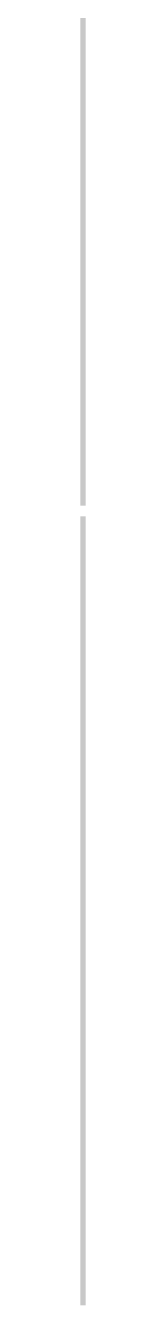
# Model space of a CAD drawing. Header units: millimetres. Extents: x -187347 to 135007, y -6415 to 292048.
# Drawn here: x 49363 to 49461, y 245328 to 268688 of the extents above; entities that cross this region are included whole.
import ezdxf

# ---------------------------------------------------------------- set-up
doc = ezdxf.new("R2010")
doc.units = ezdxf.units.MM
doc.header["$LTSCALE"] = 100
doc.layers.add('A-WALL-PATT', color=7, linetype='Continuous', lineweight=5)

msp = doc.modelspace()

# ---------------------------------------------------------------- hatches: boundary and pattern name
at = {"layer": 'A-WALL-PATT'}
h = msp.add_hatch(dxfattribs=at)
h.set_pattern_fill('FP_1161', color=256, angle=67.38013, style=0, pattern_type=2)
h.set_pattern_definition([(337.38013, (49381.74, 267774.517), (50.79954, -0.00031), [13.208, -647.192]), (337.38013, (49381.74, 267723.716), (50.79954, -0.00031), [13.208, -647.192]), (337.38013, (49381.74, 267672.916), (50.79954, -0.00031), [13.208, -647.192]), (337.38013, (49381.74, 267622.117), (50.79954, -0.00031), [13.208, -647.192]), (337.38013, (49381.74, 267571.316), (50.79954, -0.00031), [13.208, -647.192]), (22.24913, (49381.74, 267731.845), (50.80037, -0.00024), [12.075, -1195.427]), (22.24913, (49381.74, 267681.045), (50.80037, -0.00024), [12.075, -1195.427]), (22.24913, (49381.74, 267630.244), (50.80037, -0.00024), [12.075, -1195.427]), (22.24913, (49381.74, 267579.444), (50.80037, -0.00024), [12.075, -1195.427]), (22.24913, (49381.74, 267528.645), (50.80037, -0.00024), [12.075, -1195.427]), (22.24913, (49381.74, 267477.845), (50.80037, -0.00024), [12.075, -1195.427]), (22.24913, (49381.74, 267427.044), (50.80037, -0.00024), [12.075, -1195.427]), (22.24913, (49381.74, 267376.244), (50.80037, -0.00024), [12.075, -1195.427]), (22.24913, (49381.74, 267325.445), (50.80037, -0.00024), [12.075, -1195.427]), (157.75113, (49392.916, 267744.545), (50.80037, 0.000477), [12.075, -1195.427]), (157.75113, (49392.916, 267693.744), (50.80037, 0.000477), [12.075, -1195.427]), (157.75113, (49392.916, 267642.944), (50.80037, 0.000477), [12.075, -1195.427]), (157.75113, (49392.916, 267592.145), (50.80037, 0.000477), [12.075, -1195.427]), (157.75113, (49392.916, 267541.344), (50.80037, 0.000477), [12.075, -1195.427]), (157.75113, (49392.916, 267490.545), (50.80037, 0.000477), [12.075, -1195.427]), (157.75113, (49392.916, 267439.745), (50.80037, 0.000477), [12.075, -1195.427]), (157.75113, (49392.916, 267388.944), (50.80037, 0.000477), [12.075, -1195.427]), (157.75113, (49392.916, 267338.144), (50.80037, 0.000477), [12.075, -1195.427]), (202.62013, (49393.932, 267762.325), (50.79954, 0.000547), [13.208, -647.192]), (202.62013, (49393.932, 267711.524), (50.79954, 0.000547), [13.208, -647.192]), (202.62013, (49393.932, 267660.725), (50.79954, 0.000547), [13.208, -647.192]), (202.62013, (49393.932, 267609.925), (50.79954, 0.000547), [13.208, -647.192]), (202.62013, (49393.932, 267559.124), (50.79954, 0.000547), [13.208, -647.192]), (351.87013, (49373.104, 267777.057), (50.799541, 6.87e-05), [3.592, -355.618]), (338.19813, (49376.66, 267776.548), (50.80049, -0.00022), [5.471, -268.095]), (338.19813, (49376.66, 267725.748), (50.80049, -0.00022), [5.471, -268.095]), (201.80113, (49381.74, 267757.244), (50.80049, -0.00043), [5.471, -268.095]), (201.80113, (49381.74, 267706.444), (50.80049, -0.00043), [5.471, -268.095]), (188.13013, (49376.66, 267755.213), (50.799541, 0.00017), [3.592, -355.618]), (188.13013, (49373.104, 267777.057), (50.799541, 0.00017), [3.592, -355.618]), (206.56513, (49369.548, 267776.549), (50.79989, 0.00052), [3.408, -110.184]), (225.00013, (49366.5, 267775.024), (50.79997, 0.00012), [3.592, -68.25]), (236.31013, (49363.96, 267772.484), (50.8, 0.00046), [1.832, -181.33]), (236.31013, (49363.96, 267721.684), (50.8, 0.00046), [1.832, -181.33]), (236.31013, (49363.96, 267670.885), (50.8, 0.00046), [1.832, -181.33]), (251.5651, (49362.945, 267770.96), (50.79978, -0.00024), [1.676, -158.967]), (251.5651, (49362.944, 267720.16), (50.79978, -0.00024), [1.676, -158.967]), (251.5651, (49362.944, 267669.36), (50.79978, -0.00024), [1.676, -158.967]), (251.5651, (49362.436, 267769.437), (50.79978, -0.00024), [1.676, -158.967]), (251.5651, (49362.436, 267718.636), (50.79978, -0.00024), [1.676, -158.967]), (251.5651, (49362.436, 267667.836), (50.79978, -0.00024), [1.676, -158.967]), (270.0001, (49361.93, 267767.913), (50.8, 0.00012), [4.064, -46.736]), (288.4351, (49361.93, 267763.85), (50.79978, 0.00048), [1.676, -158.967]), (288.4351, (49361.93, 267713.05), (50.79978, 0.00048), [1.676, -158.967]), (288.4351, (49361.93, 267662.25), (50.79978, 0.00048), [1.676, -158.967]), (288.4351, (49362.436, 267762.325), (50.79978, 0.00048), [1.676, -158.967]), (288.4351, (49362.437, 267711.525), (50.79978, 0.00048), [1.676, -158.967]), (288.4351, (49362.436, 267660.724), (50.79978, 0.00048), [1.676, -158.967]), (303.69013, (49362.944, 267760.8), (50.8, -0.00022), [1.832, -181.33]), (303.69013, (49362.944, 267710), (50.8, -0.00022), [1.832, -181.33]), (303.69013, (49362.944, 267659.2), (50.8, -0.00022), [1.832, -181.33]), (315.00013, (49363.96, 267759.276), (50.79997, 0.00012), [3.592, -68.25]), (333.43513, (49366.5, 267756.737), (50.79989, -0.00028), [3.408, -110.184]), (351.87013, (49369.5485, 267755.212), (50.799541, 6.87e-05), [3.592, -355.618]), (351.87013, (49373.105, 267751.657), (50.799541, 6.87e-05), [3.592, -355.618]), (338.19813, (49376.66, 267751.148), (50.80049, -0.00022), [5.471, -268.095]), (338.19813, (49376.66, 267700.348), (50.80049, -0.00022), [5.471, -268.095]), (201.80113, (49381.74, 267731.845), (50.80049, -0.00043), [5.471, -268.095]), (201.80113, (49381.74, 267681.045), (50.80049, -0.00043), [5.471, -268.095]), (188.13013, (49376.661, 267729.813), (50.799541, 0.00017), [3.592, -355.618]), (188.13013, (49373.105, 267751.657), (50.799541, 0.00017), [3.592, -355.618]), (206.56513, (49369.549, 267751.148), (50.79989, 0.00052), [3.408, -110.184]), (225.00013, (49366.5, 267749.625), (50.79997, 0.00012), [3.592, -68.25]), (236.31013, (49363.96, 267747.084), (50.8, 0.00046), [1.832, -181.33]), (236.31013, (49363.96, 267696.284), (50.8, 0.00046), [1.832, -181.33]), (236.31013, (49363.96, 267645.485), (50.8, 0.00046), [1.832, -181.33]), (251.5651, (49362.944, 267745.56), (50.79978, -0.00024), [1.676, -158.967]), (251.5651, (49362.944, 267694.76), (50.79978, -0.00024), [1.676, -158.967]), (251.56513, (49362.944, 267643.96), (50.79978, -0.00024), [1.676, -158.967]), (251.5651, (49362.436, 267744.037), (50.79978, -0.00024), [1.676, -158.967]), (251.5651, (49362.436, 267693.236), (50.79978, -0.00024), [1.676, -158.967]), (251.56513, (49362.436, 267642.436), (50.79978, -0.00024), [1.676, -158.967]), (270.0001, (49361.93, 267742.51), (50.8, 0.00012), [4.064, -46.736]), (288.4351, (49361.93, 267738.45), (50.79978, 0.00048), [1.676, -158.967]), (288.4351, (49361.93, 267687.65), (50.79978, 0.00048), [1.676, -158.967]), (288.43513, (49361.93, 267636.85), (50.79978, 0.00048), [1.676, -158.967]), (288.4351, (49362.436, 267736.925), (50.79978, 0.00048), [1.676, -158.967]), (288.4351, (49362.436, 267686.124), (50.79978, 0.00048), [1.676, -158.967]), (288.43513, (49362.436, 267635.325), (50.79978, 0.00048), [1.676, -158.967]), (303.69013, (49362.944, 267735.4), (50.8, -0.00022), [1.832, -181.33]), (303.69013, (49362.944, 267684.6), (50.8, -0.00022), [1.832, -181.33]), (303.69013, (49362.944, 267633.8), (50.8, -0.00022), [1.832, -181.33]), (315.00013, (49363.96, 267733.876), (50.79997, 0.00012), [3.592, -68.25]), (333.43513, (49366.5, 267731.337), (50.79989, -0.00028), [3.408, -110.184]), (351.87013, (49369.548, 267729.812), (50.799541, 6.87e-05), [3.592, -355.618]), (351.87013, (49401.552, 267764.356), (50.799541, 6.87e-05), [3.592, -355.618]), (333.43513, (49405.109, 267763.848), (50.79989, -0.00028), [3.408, -110.184]), (315.00013, (49408.156, 267762.324), (50.79997, 0.00012), [3.592, -68.25]), (303.69013, (49410.696, 267759.785), (50.8, -0.00022), [1.832, -181.33]), (303.69013, (49410.696, 267708.984), (50.8, -0.00022), [1.832, -181.33]), (303.69013, (49410.696, 267658.184), (50.8, -0.00022), [1.832, -181.33]), (288.4351, (49411.712, 267758.26), (50.79978, 0.00048), [1.676, -158.967]), (288.4351, (49411.71, 267707.46), (50.79978, 0.00048), [1.676, -158.967]), (288.4351, (49411.71, 267656.66), (50.79978, 0.00048), [1.676, -158.967]), (288.4351, (49412.22, 267756.736), (50.79978, 0.00048), [1.676, -158.967]), (288.4351, (49412.22, 267705.937), (50.79978, 0.00048), [1.676, -158.967]), (288.4351, (49412.22, 267655.137), (50.79978, 0.00048), [1.676, -158.967]), (270.0001, (49412.73, 267755.21), (50.8, 0.00012), [4.064, -46.736]), (251.5651, (49412.73, 267751.15), (50.79978, -0.00024), [1.676, -158.967]), (251.5651, (49412.73, 267700.35), (50.79978, -0.00024), [1.676, -158.967]), (251.5651, (49412.73, 267649.55), (50.79978, -0.00024), [1.676, -158.967]), (251.5651, (49412.22, 267749.624), (50.79978, -0.00024), [1.676, -158.967]), (251.5651, (49412.22, 267698.824), (50.79978, -0.00024), [1.676, -158.967]), (251.56513, (49412.22, 267648.025), (50.79978, -0.00024), [1.676, -158.967]), (236.31013, (49411.712, 267748.1), (50.8, 0.00046), [1.832, -181.33]), (236.31013, (49411.712, 267697.3), (50.8, 0.00046), [1.832, -181.33]), (236.31013, (49411.71, 267646.5), (50.8, 0.00046), [1.832, -181.33]), (225.00013, (49410.696, 267746.577), (50.79997, 0.00012), [3.592, -68.25]), (206.56513, (49408.156, 267744.036), (50.79989, 0.00052), [3.408, -110.184]), (188.13013, (49405.108, 267742.512), (50.799541, 0.00017), [3.592, -355.618]), (188.13013, (49401.552, 267764.356), (50.799541, 0.00017), [3.592, -355.618]), (200.55613, (49397.997, 267763.849), (50.800422, 0.000313), [4.34, -429.695]), (200.55613, (49397.996, 267713.048), (50.800422, 0.000313), [4.34, -429.695]), (200.55613, (49397.997, 267662.248), (50.800422, 0.000313), [4.34, -429.695]), (338.19813, (49392.916, 267744.545), (50.80049, -0.00022), [5.471, -268.095]), (338.19813, (49392.916, 267693.744), (50.80049, -0.00022), [5.471, -268.095]), (351.87013, (49397.9964, 267742.5126), (50.799541, 6.87e-05), [3.592, -355.618]), (270.0001, (49412.73, 267778.58), (50.8, 0.00012), [2.032, -48.768]), (251.5651, (49412.73, 267776.55), (50.79978, -0.00024), [1.676, -158.967]), (251.5651, (49412.73, 267725.75), (50.79978, -0.00024), [1.676, -158.967]), (251.5651, (49412.73, 267674.95), (50.79978, -0.00024), [1.676, -158.967]), (251.5651, (49412.22, 267775.025), (50.79978, -0.00024), [1.676, -158.967]), (251.5651, (49412.22, 267724.224), (50.79978, -0.00024), [1.676, -158.967]), (251.5651, (49412.22, 267673.424), (50.79978, -0.00024), [1.676, -158.967]), (236.31013, (49411.71, 267773.5), (50.8, 0.00046), [1.832, -181.33]), (236.31013, (49411.712, 267722.7), (50.8, 0.00046), [1.832, -181.33]), (236.31013, (49411.71, 267671.9), (50.8, 0.00046), [1.832, -181.33]), (225.00013, (49410.697, 267771.976), (50.79997, 0.00012), [3.592, -68.25]), (206.56513, (49408.156, 267769.436), (50.79989, 0.00052), [3.408, -110.184]), (188.13013, (49405.1085, 267767.912), (50.799541, 0.00017), [3.592, -355.618]), (339.44413, (49393.932, 267769.437), (50.800422, -7.5e-05), [4.34, -429.695]), (339.44413, (49393.932, 267718.636), (50.800422, -7.5e-05), [4.34, -429.695]), (339.44413, (49393.932, 267667.836), (50.800422, -7.5e-05), [4.34, -429.695]), (351.87013, (49397.9966, 267767.9124), (50.799541, 6.87e-05), [3.592, -355.618]), (351.87013, (49401.552, 267738.9565), (50.799541, 6.87e-05), [3.592, -355.618]), (333.43513, (49405.108, 267738.449), (50.79989, -0.00028), [3.408, -110.184]), (315.00013, (49408.156, 267736.924), (50.79997, 0.00012), [3.592, -68.25]), (303.69013, (49410.696, 267734.385), (50.8, -0.00022), [1.832, -181.33]), (303.69013, (49410.696, 267683.584), (50.8, -0.00022), [1.832, -181.33]), (303.69013, (49410.696, 267632.784), (50.8, -0.00022), [1.832, -181.33]), (288.4351, (49411.71, 267732.86), (50.79978, 0.00048), [1.676, -158.967]), (288.4351, (49411.712, 267682.06), (50.79978, 0.00048), [1.676, -158.967]), (288.43513, (49411.71, 267631.26), (50.79978, 0.00048), [1.676, -158.967]), (288.4351, (49412.22, 267731.336), (50.79978, 0.00048), [1.676, -158.967]), (288.4351, (49412.22, 267680.536), (50.79978, 0.00048), [1.676, -158.967]), (288.43513, (49412.22, 267629.737), (50.79978, 0.00048), [1.676, -158.967]), (270.0001, (49412.73, 267729.813), (50.8, 0.00012), [2.032, -48.768]), (188.13013, (49401.552, 267738.9565), (50.799541, 0.00017), [3.592, -355.618]), (201.80113, (49397.996, 267738.448), (50.80049, -0.00043), [5.471, -268.095]), (201.80113, (49397.996, 267687.649), (50.80049, -0.00043), [5.471, -268.095])])
h.paths.add_polyline_path([(49461.1, 259927.8), (49461.1, 275628.6), (49362.7, 275628.6), (49362.7, 259927.8)])
h = msp.add_hatch(dxfattribs=at)
h.set_pattern_fill('FP_1159', color=256, angle=67.38013, style=0, pattern_type=2)
h.set_pattern_definition([(157.38013, (49442.116, 252532.645), (-50.79954, 0.00031), [13.208, -647.192]), (157.38013, (49442.116, 252583.444), (-50.79954, 0.00031), [13.208, -647.192]), (157.38013, (49442.116, 252634.245), (-50.79954, 0.00031), [13.208, -647.192]), (157.38013, (49442.116, 252685.045), (-50.79954, 0.00031), [13.208, -647.192]), (157.38013, (49442.116, 252735.845), (-50.79954, 0.00031), [13.208, -647.192]), (202.24913, (49442.116, 252575.316), (-50.80037, 0.00024), [12.075, -1195.427]), (202.24913, (49442.117, 252626.117), (-50.80037, 0.00024), [12.075, -1195.427]), (202.24913, (49442.116, 252676.916), (-50.80037, 0.00024), [12.075, -1195.427]), (202.24913, (49442.116, 252727.716), (-50.80037, 0.00024), [12.075, -1195.427]), (202.24913, (49442.116, 252778.517), (-50.80037, 0.00024), [12.075, -1195.427]), (202.24913, (49442.116, 252829.316), (-50.80037, 0.00024), [12.075, -1195.427]), (202.24913, (49442.116, 252880.116), (-50.80037, 0.00024), [12.075, -1195.427]), (202.24913, (49442.117, 252930.917), (-50.80037, 0.00024), [12.075, -1195.427]), (202.24913, (49442.116, 252981.717), (-50.80037, 0.00024), [12.075, -1195.427]), (337.75113, (49430.94, 252562.617), (-50.80037, -0.000477), [12.075, -1195.427]), (337.75113, (49430.94, 252613.416), (-50.80037, -0.000477), [12.075, -1195.427]), (337.75113, (49430.94, 252664.217), (-50.80037, -0.000477), [12.075, -1195.427]), (337.75113, (49430.94, 252715.017), (-50.80037, -0.000477), [12.075, -1195.427]), (337.75113, (49430.94, 252765.817), (-50.80037, -0.000477), [12.075, -1195.427]), (337.75113, (49430.94, 252816.616), (-50.80037, -0.000477), [12.075, -1195.427]), (337.75113, (49430.94, 252867.417), (-50.80037, -0.000477), [12.075, -1195.427]), (337.75113, (49430.94, 252918.216), (-50.80037, -0.000477), [12.075, -1195.427]), (337.75113, (49430.94, 252969.016), (-50.80037, -0.000477), [12.075, -1195.427]), (22.62013, (49429.924, 252544.837), (-50.79954, -0.000547), [13.208, -647.192]), (22.62013, (49429.925, 252595.636), (-50.79954, -0.000547), [13.208, -647.192]), (22.62013, (49429.924, 252646.436), (-50.79954, -0.000547), [13.208, -647.192]), (22.62013, (49429.925, 252697.237), (-50.79954, -0.000547), [13.208, -647.192]), (22.62013, (49429.924, 252748.036), (-50.79954, -0.000547), [13.208, -647.192]), (171.87013, (49450.752, 252530.1046), (-50.799541, -6.9e-05), [3.592, -355.618]), (158.19813, (49447.196, 252530.612), (-50.80049, 0.00022), [5.471, -268.095]), (158.19813, (49447.196, 252581.412), (-50.80049, 0.00022), [5.471, -268.095]), (21.80113, (49442.116, 252549.916), (-50.80049, 0.00043), [5.471, -268.095]), (21.80113, (49442.117, 252600.717), (-50.80049, 0.00043), [5.471, -268.095]), (8.13013, (49447.196, 252551.9486), (-50.799541, -0.00017), [3.592, -355.618]), (8.13013, (49450.752, 252530.1046), (-50.799541, -0.00017), [3.592, -355.618]), (26.56513, (49454.308, 252530.612), (-50.79989, -0.00052), [3.408, -110.184]), (45.00013, (49457.356, 252532.137), (-50.79997, -0.00012), [3.592, -68.25]), (56.31013, (49459.896, 252534.676), (-50.8, -0.00046), [1.832, -181.33]), (56.31013, (49459.896, 252585.476), (-50.8, -0.00046), [1.832, -181.33]), (56.31013, (49459.896, 252636.277), (-50.8, -0.00046), [1.832, -181.33]), (71.5651, (49460.913, 252536.2), (-50.79978, 0.00024), [1.676, -158.967]), (71.5651, (49460.91, 252587), (-50.79978, 0.00024), [1.676, -158.967]), (71.5651, (49460.91, 252637.8), (-50.79978, 0.00024), [1.676, -158.967]), (71.5651, (49461.42, 252537.725), (-50.79978, 0.00024), [1.676, -158.967]), (71.5651, (49461.42, 252588.524), (-50.79978, 0.00024), [1.676, -158.967]), (71.5651, (49461.42, 252639.324), (-50.79978, 0.00024), [1.676, -158.967]), (90.0001, (49461.93, 252539.25), (-50.8, -0.00012), [4.064, -46.736]), (108.4351, (49461.93, 252543.31), (-50.79978, -0.00048), [1.676, -158.967]), (108.4351, (49461.93, 252594.113), (-50.79978, -0.00048), [1.676, -158.967]), (108.4351, (49461.93, 252644.913), (-50.79978, -0.00048), [1.676, -158.967]), (108.4351, (49461.42, 252544.837), (-50.79978, -0.00048), [1.676, -158.967]), (108.4351, (49461.42, 252595.636), (-50.79978, -0.00048), [1.676, -158.967]), (108.4351, (49461.42, 252646.436), (-50.79978, -0.00048), [1.676, -158.967]), (123.69013, (49460.91, 252546.36), (-50.8, 0.00022), [1.832, -181.33]), (123.69013, (49460.912, 252597.16), (-50.8, 0.00022), [1.832, -181.33]), (123.69013, (49460.912, 252647.96), (-50.8, 0.00022), [1.832, -181.33]), (135.00013, (49459.896, 252547.884), (-50.79997, -0.00012), [3.592, -68.25]), (153.43513, (49457.357, 252550.425), (-50.79989, 0.00028), [3.408, -110.184]), (171.87013, (49454.308, 252551.948), (-50.799541, -6.9e-05), [3.592, -355.618]), (171.87013, (49450.7524, 252555.5044), (-50.799541, -6.9e-05), [3.592, -355.618]), (158.19813, (49447.196, 252556.012), (-50.80049, 0.00022), [5.471, -268.095]), (158.19813, (49447.196, 252606.813), (-50.80049, 0.00022), [5.471, -268.095]), (21.80113, (49442.116, 252575.316), (-50.80049, 0.00043), [5.471, -268.095]), (21.80113, (49442.117, 252626.117), (-50.80049, 0.00043), [5.471, -268.095]), (8.13013, (49447.1964, 252577.3484), (-50.799541, -0.00017), [3.592, -355.618]), (8.13013, (49450.7524, 252555.5044), (-50.799541, -0.00017), [3.592, -355.618]), (26.56513, (49454.309, 252556.013), (-50.79989, -0.00052), [3.408, -110.184]), (45.00013, (49457.356, 252557.537), (-50.79997, -0.00012), [3.592, -68.25]), (56.31013, (49459.896, 252560.076), (-50.8, -0.00046), [1.832, -181.33]), (56.31013, (49459.896, 252610.877), (-50.8, -0.00046), [1.832, -181.33]), (56.31013, (49459.896, 252661.677), (-50.8, -0.00046), [1.832, -181.33]), (71.5651, (49460.913, 252561.6), (-50.79978, 0.00024), [1.676, -158.967]), (71.5651, (49460.91, 252612.4), (-50.79978, 0.00024), [1.676, -158.967]), (71.5651, (49460.91, 252663.2), (-50.79978, 0.00024), [1.676, -158.967]), (71.5651, (49461.42, 252563.125), (-50.79978, 0.00024), [1.676, -158.967]), (71.5651, (49461.42, 252613.924), (-50.79978, 0.00024), [1.676, -158.967]), (71.5651, (49461.42, 252664.725), (-50.79978, 0.00024), [1.676, -158.967]), (90.0001, (49461.93, 252564.65), (-50.8, -0.00012), [4.064, -46.736]), (108.4351, (49461.93, 252568.71), (-50.79978, -0.00048), [1.676, -158.967]), (108.4351, (49461.93, 252619.513), (-50.79978, -0.00048), [1.676, -158.967]), (108.4351, (49461.93, 252670.312), (-50.79978, -0.00048), [1.676, -158.967]), (108.4351, (49461.42, 252570.237), (-50.79978, -0.00048), [1.676, -158.967]), (108.4351, (49461.42, 252621.037), (-50.79978, -0.00048), [1.676, -158.967]), (108.4351, (49461.42, 252671.836), (-50.79978, -0.00048), [1.676, -158.967]), (123.69013, (49460.912, 252571.76), (-50.8, 0.00022), [1.832, -181.33]), (123.69013, (49460.91, 252622.56), (-50.8, 0.00022), [1.832, -181.33]), (123.69013, (49460.912, 252673.36), (-50.8, 0.00022), [1.832, -181.33]), (135.00013, (49459.896, 252573.284), (-50.79997, -0.00012), [3.592, -68.25]), (153.43513, (49457.356, 252575.825), (-50.79989, 0.00028), [3.408, -110.184]), (171.87013, (49454.3084, 252577.348), (-50.799541, -6.9e-05), [3.592, -355.618]), (171.87013, (49422.3044, 252542.804), (-50.799541, -6.9e-05), [3.592, -355.618]), (153.43513, (49418.749, 252543.313), (-50.79989, 0.00028), [3.408, -110.184]), (135.00013, (49415.7, 252544.836), (-50.79997, -0.00012), [3.592, -68.25]), (123.69013, (49413.16, 252547.377), (-50.8, 0.00022), [1.832, -181.33]), (123.69013, (49413.16, 252598.176), (-50.8, 0.00022), [1.832, -181.33]), (123.69013, (49413.16, 252648.976), (-50.8, 0.00022), [1.832, -181.33]), (108.4351, (49412.145, 252548.9), (-50.79978, -0.00048), [1.676, -158.967]), (108.4351, (49412.144, 252599.7), (-50.79978, -0.00048), [1.676, -158.967]), (108.4351, (49412.144, 252650.5), (-50.79978, -0.00048), [1.676, -158.967]), (108.4351, (49411.637, 252550.424), (-50.79978, -0.00048), [1.676, -158.967]), (108.4351, (49411.636, 252601.224), (-50.79978, -0.00048), [1.676, -158.967]), (108.4351, (49411.637, 252652.025), (-50.79978, -0.00048), [1.676, -158.967]), (90.0001, (49411.13, 252551.95), (-50.8, -0.00012), [4.064, -46.736]), (71.5651, (49411.13, 252556.013), (-50.79978, 0.00024), [1.676, -158.967]), (71.5651, (49411.13, 252606.81), (-50.79978, 0.00024), [1.676, -158.967]), (71.5651, (49411.13, 252657.613), (-50.79978, 0.00024), [1.676, -158.967]), (71.5651, (49411.636, 252557.536), (-50.79978, 0.00024), [1.676, -158.967]), (71.5651, (49411.636, 252608.336), (-50.79978, 0.00024), [1.676, -158.967]), (71.5651, (49411.636, 252659.137), (-50.79978, 0.00024), [1.676, -158.967]), (56.31013, (49412.144, 252559.06), (-50.8, -0.00046), [1.832, -181.33]), (56.31013, (49412.144, 252609.86), (-50.8, -0.00046), [1.832, -181.33]), (56.31013, (49412.144, 252660.66), (-50.8, -0.00046), [1.832, -181.33]), (45.00013, (49413.16, 252560.585), (-50.79997, -0.00012), [3.592, -68.25]), (26.56513, (49415.7, 252563.124), (-50.79989, -0.00052), [3.408, -110.184]), (8.13013, (49418.7484, 252564.648), (-50.799541, -0.00017), [3.592, -355.618]), (8.13013, (49422.3044, 252542.804), (-50.799541, -0.00017), [3.592, -355.618]), (20.55613, (49425.86, 252543.312), (-50.800422, -0.000313), [4.34, -429.695]), (20.55613, (49425.86, 252594.112), (-50.800422, -0.000313), [4.34, -429.695]), (20.55613, (49425.86, 252644.913), (-50.800422, -0.000313), [4.34, -429.695]), (158.19813, (49430.94, 252562.617), (-50.80049, 0.00022), [5.471, -268.095]), (158.19813, (49430.94, 252613.416), (-50.80049, 0.00022), [5.471, -268.095]), (171.87013, (49425.861, 252564.6486), (-50.799541, -6.9e-05), [3.592, -355.618]), (90.0001, (49411.13, 252528.58), (-50.8, -0.00012), [2.032, -48.768]), (71.5651, (49411.13, 252530.613), (-50.79978, 0.00024), [1.676, -158.967]), (71.5651, (49411.13, 252581.412), (-50.79978, 0.00024), [1.676, -158.967]), (71.5651, (49411.13, 252632.21), (-50.79978, 0.00024), [1.676, -158.967]), (71.5651, (49411.636, 252532.137), (-50.79978, 0.00024), [1.676, -158.967]), (71.5651, (49411.636, 252582.936), (-50.79978, 0.00024), [1.676, -158.967]), (71.5651, (49411.636, 252633.737), (-50.79978, 0.00024), [1.676, -158.967]), (56.31013, (49412.144, 252533.66), (-50.8, -0.00046), [1.832, -181.33]), (56.31013, (49412.144, 252584.46), (-50.8, -0.00046), [1.832, -181.33]), (56.31013, (49412.144, 252635.26), (-50.8, -0.00046), [1.832, -181.33]), (45.00013, (49413.16, 252535.185), (-50.79997, -0.00012), [3.592, -68.25]), (26.56513, (49415.7, 252537.724), (-50.79989, -0.00052), [3.408, -110.184]), (8.13013, (49418.748, 252539.248), (-50.799541, -0.00017), [3.592, -355.618]), (159.44413, (49429.924, 252537.725), (-50.800422, 7.5e-05), [4.34, -429.695]), (159.44413, (49429.924, 252588.524), (-50.800422, 7.5e-05), [4.34, -429.695]), (159.44413, (49429.924, 252639.325), (-50.800422, 7.5e-05), [4.34, -429.695]), (171.87013, (49425.8605, 252539.249), (-50.799541, -6.9e-05), [3.592, -355.618]), (171.87013, (49422.304, 252568.205), (-50.799541, -6.9e-05), [3.592, -355.618]), (153.43513, (49418.749, 252568.713), (-50.79989, 0.00028), [3.408, -110.184]), (135.00013, (49415.7, 252570.236), (-50.79997, -0.00012), [3.592, -68.25]), (123.69013, (49413.16, 252572.777), (-50.8, 0.00022), [1.832, -181.33]), (123.69013, (49413.16, 252623.576), (-50.8, 0.00022), [1.832, -181.33]), (123.69013, (49413.16, 252674.377), (-50.8, 0.00022), [1.832, -181.33]), (108.4351, (49412.144, 252574.3), (-50.79978, -0.00048), [1.676, -158.967]), (108.4351, (49412.144, 252625.1), (-50.79978, -0.00048), [1.676, -158.967]), (108.4351, (49412.144, 252675.9), (-50.79978, -0.00048), [1.676, -158.967]), (108.4351, (49411.636, 252575.824), (-50.79978, -0.00048), [1.676, -158.967]), (108.4351, (49411.637, 252626.625), (-50.79978, -0.00048), [1.676, -158.967]), (108.4351, (49411.636, 252677.425), (-50.79978, -0.00048), [1.676, -158.967]), (90.0001, (49411.13, 252577.35), (-50.8, -0.00012), [2.032, -48.768]), (8.13013, (49422.304, 252568.205), (-50.799541, -0.00017), [3.592, -355.618]), (21.80113, (49425.86, 252568.712), (-50.80049, 0.00043), [5.471, -268.095]), (21.80113, (49425.86, 252619.512), (-50.80049, 0.00043), [5.471, -268.095])])
h.paths.add_polyline_path([(49461.1, 245327.8), (49461.1, 259729.4), (49362.7, 259729.4), (49362.7, 245327.8), (49411.9, 245327.8)])

doc.saveas('drawing.dxf')
